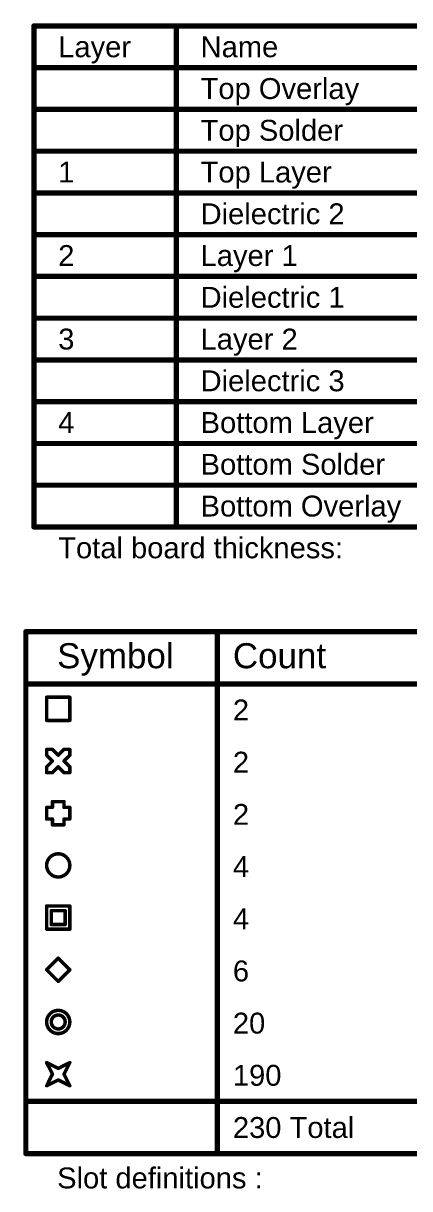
# Model space of a CAD drawing. Header units: inches. Extents: x -6 to 430, y 0 to 90.
# Drawn here: x 57.5 to 85.7, y 4.5 to 89.5 of the extents above; entities that cross this region are included whole.
import ezdxf

# ---------------------------------------------------------------- set-up
doc = ezdxf.new("R2010")
doc.units = ezdxf.units.IN
doc.layers.add('Drill Drawing', color=1, linetype='Continuous')
doc.layers.add('Mechanical 2', color=216, linetype='Continuous')
doc.styles.add('Arial', font='', dxfattribs={"height": 0.2})
doc.styles.get('Arial').set_extended_font_data('Arial')

msp = doc.modelspace()

# ---------------------------------------------------------------- linework, layer by layer
at = {"layer": 'Drill Drawing'}
for points, const_width in [([(57.667, 45.126), (429.976, 45.126)], 0.381), ([(57.667, 7.026), (57.667, 45.126)], 0.381), ([(71.66, 7.026), (71.66, 45.126)], 0.381), ([(57.667, 41.316), (429.976, 41.316)], 0.381), ([(59.186, 40.342), (60.88, 40.342)], 0.254), ([(59.186, 38.649), (59.186, 40.342)], 0.254), ([(60.88, 38.649), (60.88, 40.342)], 0.254), ([(59.186, 38.649), (60.88, 38.649)], 0.254), ([(59.186, 36.109), (59.186, 36.532)], 0.254), ([(59.186, 36.532), (59.61, 36.532)], 0.254), ([(59.61, 36.532), (60.033, 36.109)], 0.254), ([(60.033, 36.109), (60.456, 36.532)], 0.254), ([(60.456, 36.532), (60.88, 36.532)], 0.254), ([(60.88, 36.109), (60.88, 36.532)], 0.254), ([(59.186, 36.109), (59.61, 35.686)], 0.254), ([(59.186, 35.262), (59.61, 35.686)], 0.254), ([(60.456, 35.686), (60.88, 36.109)], 0.254), ([(60.456, 35.686), (60.88, 35.262)], 0.254), ([(59.186, 34.839), (59.186, 35.262)], 0.254), ([(59.186, 34.839), (59.61, 34.839)], 0.254), ([(59.61, 34.839), (60.033, 35.262)], 0.254), ([(60.033, 35.262), (60.456, 34.839)], 0.254), ([(60.456, 34.839), (60.88, 34.839)], 0.254), ([(60.88, 34.839), (60.88, 35.262)], 0.254), ([(59.186, 31.452), (59.186, 32.299)], 0.254), ([(59.186, 32.299), (59.61, 32.299)], 0.254), ([(59.61, 32.299), (59.61, 32.722)], 0.254), ([(59.61, 32.722), (60.456, 32.722)], 0.254), ([(60.456, 32.299), (60.456, 32.722)], 0.254), ([(60.456, 32.299), (60.88, 32.299)], 0.254), ([(60.88, 31.452), (60.88, 32.299)], 0.254), ([(59.186, 31.452), (59.61, 31.452)], 0.254), ([(59.61, 31.029), (59.61, 31.452)], 0.254), ([(60.456, 31.452), (60.88, 31.452)], 0.254), ([(60.456, 31.029), (60.456, 31.452)], 0.254), ([(59.61, 31.029), (60.456, 31.029)], 0.254), ([(59.186, 25.102), (60.88, 25.102)], 0.254), ([(59.186, 23.409), (59.186, 25.102)], 0.254), ([(59.525, 24.764), (60.541, 24.764)], 0.254), ([(59.525, 23.748), (59.525, 24.764)], 0.254), ([(60.541, 23.748), (60.541, 24.764)], 0.254), ([(60.88, 23.409), (60.88, 25.102)], 0.254), ([(59.525, 23.748), (60.541, 23.748)], 0.254), ([(59.186, 23.409), (60.88, 23.409)], 0.254), ([(59.186, 20.446), (60.033, 21.292)], 0.254), ([(60.033, 21.292), (60.88, 20.446)], 0.254), ([(59.186, 20.446), (60.033, 19.599)], 0.254), ([(60.033, 19.599), (60.88, 20.446)], 0.254), ([(59.186, 13.672), (60.033, 13.249)], 0.254), ([(59.186, 13.672), (59.61, 12.826)], 0.254), ([(60.033, 13.249), (60.88, 13.672)], 0.254), ([(60.456, 12.826), (60.88, 13.672)], 0.254), ([(59.186, 11.979), (59.61, 12.826)], 0.254), ([(60.456, 12.826), (60.88, 11.979)], 0.254), ([(59.186, 11.979), (60.033, 12.402)], 0.254), ([(60.033, 12.402), (60.88, 11.979)], 0.254), ([(57.667, 10.836), (429.976, 10.836)], 0.381), ([(57.667, 7.026), (429.976, 7.026)], 0.381)]:
    msp.add_lwpolyline(points, dxfattribs=dict(at, const_width=const_width))
for points, const_width in [([(57.572, 45.126, 1), (57.763, 45.126, 1)], 0.191), ([(57.572, 45.126, 1), (57.763, 45.126, 1)], 0.191), ([(71.564, 45.126, 1), (71.755, 45.126, 1)], 0.191), ([(57.572, 41.316, 1), (57.763, 41.316, 1)], 0.191), ([(59.123, 40.342, 1), (59.25, 40.342, 1)], 0.127), ([(59.123, 40.342, 1), (59.25, 40.342, 1)], 0.127), ([(60.816, 40.342, 1), (60.943, 40.342, 1)], 0.127), ([(60.816, 40.342, 1), (60.943, 40.342, 1)], 0.127), ([(59.123, 38.649, 1), (59.25, 38.649, 1)], 0.127), ([(59.123, 38.649, 1), (59.25, 38.649, 1)], 0.127), ([(60.816, 38.649, 1), (60.943, 38.649, 1)], 0.127), ([(60.816, 38.649, 1), (60.943, 38.649, 1)], 0.127), ([(59.123, 36.532, 1), (59.25, 36.532, 1)], 0.127), ([(59.123, 36.532, 1), (59.25, 36.532, 1)], 0.127), ([(59.546, 36.532, 1), (59.673, 36.532, 1)], 0.127), ([(59.546, 36.532, 1), (59.673, 36.532, 1)], 0.127), ([(60.393, 36.532, 1), (60.52, 36.532, 1)], 0.127), ([(60.393, 36.532, 1), (60.52, 36.532, 1)], 0.127), ([(60.816, 36.532, 1), (60.943, 36.532, 1)], 0.127), ([(60.816, 36.532, 1), (60.943, 36.532, 1)], 0.127), ([(59.123, 36.109, 1), (59.25, 36.109, 1)], 0.127), ([(59.123, 36.109, 1), (59.25, 36.109, 1)], 0.127), ([(59.546, 35.686, 1), (59.673, 35.686, 1)], 0.127), ([(59.546, 35.686, 1), (59.673, 35.686, 1)], 0.127), ([(59.969, 36.109, 1), (60.096, 36.109, 1)], 0.127), ([(59.969, 36.109, 1), (60.096, 36.109, 1)], 0.127), ([(60.393, 35.686, 1), (60.52, 35.686, 1)], 0.127), ([(60.393, 35.686, 1), (60.52, 35.686, 1)], 0.127), ([(60.816, 36.109, 1), (60.943, 36.109, 1)], 0.127), ([(60.816, 36.109, 1), (60.943, 36.109, 1)], 0.127), ([(59.123, 35.262, 1), (59.25, 35.262, 1)], 0.127), ([(59.123, 35.262, 1), (59.25, 35.262, 1)], 0.127), ([(59.123, 34.839, 1), (59.25, 34.839, 1)], 0.127), ([(59.123, 34.839, 1), (59.25, 34.839, 1)], 0.127), ([(59.546, 34.839, 1), (59.673, 34.839, 1)], 0.127), ([(59.546, 34.839, 1), (59.673, 34.839, 1)], 0.127), ([(59.969, 35.262, 1), (60.096, 35.262, 1)], 0.127), ([(59.969, 35.262, 1), (60.096, 35.262, 1)], 0.127), ([(60.393, 34.839, 1), (60.52, 34.839, 1)], 0.127), ([(60.393, 34.839, 1), (60.52, 34.839, 1)], 0.127), ([(60.816, 35.262, 1), (60.943, 35.262, 1)], 0.127), ([(60.816, 35.262, 1), (60.943, 35.262, 1)], 0.127), ([(60.816, 34.839, 1), (60.943, 34.839, 1)], 0.127), ([(60.816, 34.839, 1), (60.943, 34.839, 1)], 0.127), ([(59.123, 32.299, 1), (59.25, 32.299, 1)], 0.127), ([(59.123, 32.299, 1), (59.25, 32.299, 1)], 0.127), ([(59.546, 32.722, 1), (59.673, 32.722, 1)], 0.127), ([(59.546, 32.722, 1), (59.673, 32.722, 1)], 0.127), ([(59.546, 32.299, 1), (59.673, 32.299, 1)], 0.127), ([(59.546, 32.299, 1), (59.673, 32.299, 1)], 0.127), ([(60.393, 32.722, 1), (60.52, 32.722, 1)], 0.127), ([(60.393, 32.722, 1), (60.52, 32.722, 1)], 0.127), ([(60.393, 32.299, 1), (60.52, 32.299, 1)], 0.127), ([(60.393, 32.299, 1), (60.52, 32.299, 1)], 0.127), ([(60.816, 32.299, 1), (60.943, 32.299, 1)], 0.127), ([(60.816, 32.299, 1), (60.943, 32.299, 1)], 0.127), ([(59.123, 31.452, 1), (59.25, 31.452, 1)], 0.127), ([(59.123, 31.452, 1), (59.25, 31.452, 1)], 0.127), ([(59.546, 31.452, 1), (59.673, 31.452, 1)], 0.127), ([(59.546, 31.452, 1), (59.673, 31.452, 1)], 0.127), ([(60.393, 31.452, 1), (60.52, 31.452, 1)], 0.127), ([(60.393, 31.452, 1), (60.52, 31.452, 1)], 0.127), ([(60.816, 31.452, 1), (60.943, 31.452, 1)], 0.127), ([(60.816, 31.452, 1), (60.943, 31.452, 1)], 0.127), ([(59.546, 31.029, 1), (59.673, 31.029, 1)], 0.127), ([(59.546, 31.029, 1), (59.673, 31.029, 1)], 0.127), ([(60.393, 31.029, 1), (60.52, 31.029, 1)], 0.127), ([(60.393, 31.029, 1), (60.52, 31.029, 1)], 0.127), ([(60.88, 28.066, 1), (59.186, 28.066, 1)], 0.254), ([(59.123, 28.066, 1), (59.25, 28.066, 1)], 0.127), ([(60.816, 28.066, 1), (60.943, 28.066, 1)], 0.127), ([(59.123, 25.102, 1), (59.25, 25.102, 1)], 0.127), ([(59.123, 25.102, 1), (59.25, 25.102, 1)], 0.127), ([(59.461, 24.764, 1), (59.588, 24.764, 1)], 0.127), ([(59.461, 24.764, 1), (59.588, 24.764, 1)], 0.127), ([(60.477, 24.764, 1), (60.604, 24.764, 1)], 0.127), ([(60.477, 24.764, 1), (60.604, 24.764, 1)], 0.127), ([(60.816, 25.102, 1), (60.943, 25.102, 1)], 0.127), ([(60.816, 25.102, 1), (60.943, 25.102, 1)], 0.127), ([(59.461, 23.748, 1), (59.588, 23.748, 1)], 0.127), ([(59.461, 23.748, 1), (59.588, 23.748, 1)], 0.127), ([(60.477, 23.748, 1), (60.604, 23.748, 1)], 0.127), ([(60.477, 23.748, 1), (60.604, 23.748, 1)], 0.127), ([(59.123, 23.409, 1), (59.25, 23.409, 1)], 0.127), ([(59.123, 23.409, 1), (59.25, 23.409, 1)], 0.127), ([(60.816, 23.409, 1), (60.943, 23.409, 1)], 0.127), ([(60.816, 23.409, 1), (60.943, 23.409, 1)], 0.127), ([(59.969, 21.292, 1), (60.096, 21.292, 1)], 0.127), ([(59.969, 21.292, 1), (60.096, 21.292, 1)], 0.127), ([(59.123, 20.446, 1), (59.25, 20.446, 1)], 0.127), ([(59.123, 20.446, 1), (59.25, 20.446, 1)], 0.127), ([(60.816, 20.446, 1), (60.943, 20.446, 1)], 0.127), ([(60.816, 20.446, 1), (60.943, 20.446, 1)], 0.127), ([(59.969, 19.599, 1), (60.096, 19.599, 1)], 0.127), ([(59.969, 19.599, 1), (60.096, 19.599, 1)], 0.127), ([(60.88, 16.636, 1), (59.186, 16.636, 1)], 0.254), ([(60.541, 16.636, 1), (59.525, 16.636, 1)], 0.254), ([(59.123, 16.636, 1), (59.25, 16.636, 1)], 0.127), ([(59.461, 16.636, 1), (59.588, 16.636, 1)], 0.127), ([(60.477, 16.636, 1), (60.604, 16.636, 1)], 0.127), ([(60.816, 16.636, 1), (60.943, 16.636, 1)], 0.127), ([(59.123, 13.672, 1), (59.25, 13.672, 1)], 0.127), ([(59.123, 13.672, 1), (59.25, 13.672, 1)], 0.127), ([(60.816, 13.672, 1), (60.943, 13.672, 1)], 0.127), ([(60.816, 13.672, 1), (60.943, 13.672, 1)], 0.127), ([(59.546, 12.826, 1), (59.673, 12.826, 1)], 0.127), ([(59.546, 12.826, 1), (59.673, 12.826, 1)], 0.127), ([(59.969, 13.249, 1), (60.096, 13.249, 1)], 0.127), ([(59.969, 13.249, 1), (60.096, 13.249, 1)], 0.127), ([(60.393, 12.826, 1), (60.52, 12.826, 1)], 0.127), ([(60.393, 12.826, 1), (60.52, 12.826, 1)], 0.127), ([(59.123, 11.979, 1), (59.25, 11.979, 1)], 0.127), ([(59.123, 11.979, 1), (59.25, 11.979, 1)], 0.127), ([(59.969, 12.402, 1), (60.096, 12.402, 1)], 0.127), ([(59.969, 12.402, 1), (60.096, 12.402, 1)], 0.127), ([(60.816, 11.979, 1), (60.943, 11.979, 1)], 0.127), ([(60.816, 11.979, 1), (60.943, 11.979, 1)], 0.127), ([(57.572, 10.836, 1), (57.763, 10.836, 1)], 0.191), ([(57.572, 7.026, 1), (57.763, 7.026, 1)], 0.191), ([(57.572, 7.026, 1), (57.763, 7.026, 1)], 0.191), ([(71.564, 7.026, 1), (71.755, 7.026, 1)], 0.191)]:
    msp.add_lwpolyline(points, format="xyb", close=True, dxfattribs=dict(at, const_width=const_width))
at = {"layer": 'Mechanical 2', "const_width": 0.381}
for points in [[(58.254, 52.773), (58.254, 89.349)], [(58.254, 89.349), (173.539, 89.349)], [(68.665, 52.773), (68.665, 89.349)], [(58.254, 86.301), (173.539, 86.301)], [(58.254, 83.253), (68.665, 83.253)], [(68.665, 83.253), (92.281, 83.253)], [(58.254, 80.205), (68.665, 80.205)], [(68.665, 80.205), (92.281, 80.205)], [(58.254, 77.157), (68.665, 77.157)], [(68.665, 77.157), (92.281, 77.157)], [(58.254, 74.109), (68.665, 74.109)], [(68.665, 74.109), (92.281, 74.109)], [(58.254, 71.061), (68.665, 71.061)], [(68.665, 71.061), (92.281, 71.061)], [(58.254, 68.013), (68.665, 68.013)], [(68.665, 68.013), (92.281, 68.013)], [(58.254, 64.965), (68.665, 64.965)], [(68.665, 64.965), (92.281, 64.965)], [(58.254, 61.917), (68.665, 61.917)], [(68.665, 61.917), (92.281, 61.917)], [(58.254, 58.869), (68.665, 58.869)], [(68.665, 58.869), (92.281, 58.869)], [(58.254, 55.821), (68.665, 55.821)], [(68.665, 55.821), (92.281, 55.821)], [(58.254, 52.773), (68.665, 52.773)], [(68.665, 52.773), (92.281, 52.773)]]:
    msp.add_lwpolyline(points, dxfattribs=at)
at = {"layer": 'Mechanical 2', "const_width": 0.191}
for points in [[(58.158, 89.349, 1), (58.349, 89.349, 1)], [(58.158, 89.349, 1), (58.349, 89.349, 1)], [(68.57, 89.349, 1), (68.761, 89.349, 1)], [(58.158, 86.301, 1), (58.349, 86.301, 1)], [(58.158, 83.253, 1), (58.349, 83.253, 1)], [(68.57, 83.253, 1), (68.761, 83.253, 1)], [(68.57, 83.253, 1), (68.761, 83.253, 1)], [(58.158, 80.205, 1), (58.349, 80.205, 1)], [(68.57, 80.205, 1), (68.761, 80.205, 1)], [(68.57, 80.205, 1), (68.761, 80.205, 1)], [(58.158, 77.157, 1), (58.349, 77.157, 1)], [(68.57, 77.157, 1), (68.761, 77.157, 1)], [(68.57, 77.157, 1), (68.761, 77.157, 1)], [(58.158, 74.109, 1), (58.349, 74.109, 1)], [(68.57, 74.109, 1), (68.761, 74.109, 1)], [(68.57, 74.109, 1), (68.761, 74.109, 1)], [(58.158, 71.061, 1), (58.349, 71.061, 1)], [(68.57, 71.061, 1), (68.761, 71.061, 1)], [(68.57, 71.061, 1), (68.761, 71.061, 1)], [(58.158, 68.013, 1), (58.349, 68.013, 1)], [(68.57, 68.013, 1), (68.761, 68.013, 1)], [(68.57, 68.013, 1), (68.761, 68.013, 1)], [(58.158, 64.965, 1), (58.349, 64.965, 1)], [(68.57, 64.965, 1), (68.761, 64.965, 1)], [(68.57, 64.965, 1), (68.761, 64.965, 1)], [(58.158, 61.917, 1), (58.349, 61.917, 1)], [(68.57, 61.917, 1), (68.761, 61.917, 1)], [(68.57, 61.917, 1), (68.761, 61.917, 1)], [(58.158, 58.869, 1), (58.349, 58.869, 1)], [(68.57, 58.869, 1), (68.761, 58.869, 1)], [(68.57, 58.869, 1), (68.761, 58.869, 1)], [(58.158, 55.821, 1), (58.349, 55.821, 1)], [(68.57, 55.821, 1), (68.761, 55.821, 1)], [(68.57, 55.821, 1), (68.761, 55.821, 1)], [(58.158, 52.773, 1), (58.349, 52.773, 1)], [(58.158, 52.773, 1), (58.349, 52.773, 1)], [(68.57, 52.773, 1), (68.761, 52.773, 1)], [(68.57, 52.773, 1), (68.761, 52.773, 1)], [(68.57, 52.773, 1), (68.761, 52.773, 1)]]:
    msp.add_lwpolyline(points, format="xyb", close=True, dxfattribs=at)

# ---------------------------------------------------------------- texts
at = {"layer": 'Drill Drawing', "style": 'Arial'}
for s, height, p in [('Symbol', 1.8288, (59.953, 42.459)), ('Count', 1.8288, (72.803, 42.459)), ('2', 1.524, (72.803, 38.649)), ('2', 1.524, (72.803, 34.839)), ('2', 1.524, (72.803, 31.029)), ('4', 1.524, (72.803, 27.219)), ('4', 1.524, (72.803, 23.409)), ('6', 1.524, (72.803, 19.599)), ('20', 1.524, (72.803, 15.789)), ('190', 1.524, (72.803, 11.979)), ('230 Total', 1.524, (72.803, 8.169)), ('Slot definitions :', 1.524, (59.953, 4.487))]:
    msp.add_text(s, height=height, dxfattribs=at).set_placement(p)
at = {"layer": 'Mechanical 2', "style": 'Arial'}
for s, p in [('Layer', (60.032, 87.063)), ('Name', (70.443, 87.063)), ('Top Overlay', (70.443, 84.015)), ('Top Solder', (70.443, 80.967)), ('1', (60.032, 77.919)), ('Top Layer', (70.443, 77.919)), ('Dielectric 2', (70.443, 74.871)), ('2', (60.032, 71.823)), ('Layer 1', (70.443, 71.823)), ('Dielectric 1', (70.443, 68.775)), ('3', (60.032, 65.727)), ('Layer 2', (70.443, 65.727)), ('Dielectric 3', (70.443, 62.679)), ('4', (60.032, 59.631)), ('Bottom Layer', (70.443, 59.631)), ('Bottom Solder', (70.443, 56.583)), ('Bottom Overlay', (70.443, 53.535)), ('Total board thickness:', (60.032, 50.487))]:
    msp.add_text(s, height=1.524, dxfattribs=at).set_placement(p)

doc.saveas('drawing.dxf')
